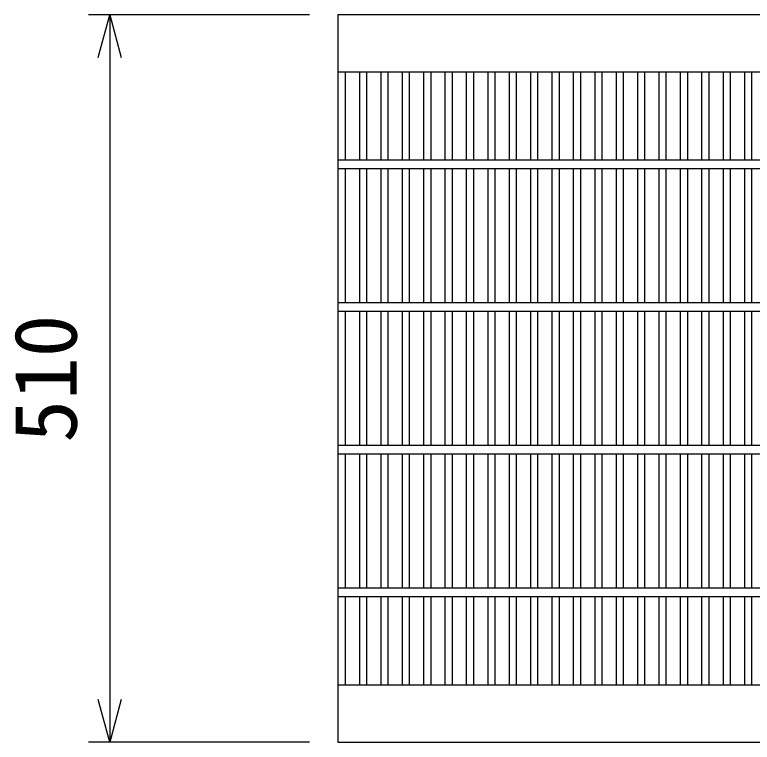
# Model space of a CAD drawing. Units: millimetres, scale not verified. Extents: x -25200 to 25200, y -8910 to 8910.
# Drawn here: x -7103 to -6586, y -4055 to -3545 of the extents above; entities that cross this region are included whole.
import ezdxf
from ezdxf.enums import TextEntityAlignment as Align

# ---------------------------------------------------------------- set-up
doc = ezdxf.new("R2010")
doc.units = ezdxf.units.MM
doc.header["$LTSCALE"] = 30
doc.layers.add('0-0_DIM', color=7, linetype='Continuous', lineweight=25)
doc.layers.add('0-2_HATCH', color=6, linetype='Continuous', lineweight=25)
doc.styles.add('ＭＳ ゴシック', font='')
doc.styles.get('ＭＳ ゴシック').set_extended_font_data('MS Gothic')

msp = doc.modelspace()

# ---------------------------------------------------------------- linework, layer by layer
at = {"layer": '0-0_DIM'}
for p, q in [((-6896.52, -3545.01), (-7051.52, -3545.01)), ((-7036.52, -3545.01), (-7036.52, -4055.01)), ((-6896.52, -4055.01), (-7051.52, -4055.01))]:
    msp.add_line(p, q, dxfattribs=at)
for points in [[(-7044.56, -3575.01), (-7036.52, -3545.01), (-7028.48, -3575.01)], [(-7028.48, -4025.01), (-7036.52, -4055.01), (-7044.56, -4025.01)]]:
    msp.add_lwpolyline(points, dxfattribs=at)
at = {"layer": '0-2_HATCH'}
for p, q in [((-6876.52, -3585.01), (-5881.52, -3585.01)), ((-6871.52, -3585.01), (-6871.52, -3647.01)), ((-6861.52, -3585.01), (-6861.52, -3647.01)), ((-6856.52, -3585.01), (-6856.52, -3647.01)), ((-6846.52, -3585.01), (-6846.52, -3647.01)), ((-6841.52, -3585.01), (-6841.52, -3647.01)), ((-6831.52, -3585.01), (-6831.52, -3647.01)), ((-6826.52, -3585.01), (-6826.52, -3647.01)), ((-6816.52, -3585.01), (-6816.52, -3647.01)), ((-6811.52, -3585.01), (-6811.52, -3647.01)), ((-6801.52, -3585.01), (-6801.52, -3647.01)), ((-6796.52, -3585.01), (-6796.52, -3647.01)), ((-6786.52, -3585.01), (-6786.52, -3647.01)), ((-6781.52, -3585.01), (-6781.52, -3647.01)), ((-6771.52, -3585.01), (-6771.52, -3647.01)), ((-6766.52, -3585.01), (-6766.52, -3647.01)), ((-6756.52, -3585.01), (-6756.52, -3647.01)), ((-6751.52, -3585.01), (-6751.52, -3647.01)), ((-6741.52, -3585.01), (-6741.52, -3647.01)), ((-6736.52, -3585.01), (-6736.52, -3647.01)), ((-6726.52, -3585.01), (-6726.52, -3647.01)), ((-6721.52, -3585.01), (-6721.52, -3647.01)), ((-6711.52, -3585.01), (-6711.52, -3647.01)), ((-6706.52, -3585.01), (-6706.52, -3647.01)), ((-6696.52, -3585.01), (-6696.52, -3647.01)), ((-6691.52, -3585.01), (-6691.52, -3647.01)), ((-6681.52, -3585.01), (-6681.52, -3647.01)), ((-6676.52, -3585.01), (-6676.52, -3647.01)), ((-6666.52, -3585.01), (-6666.52, -3647.01)), ((-6661.52, -3585.01), (-6661.52, -3647.01)), ((-6651.52, -3585.01), (-6651.52, -3647.01)), ((-6646.52, -3585.01), (-6646.52, -3647.01)), ((-6636.52, -3585.01), (-6636.52, -3647.01)), ((-6631.52, -3585.01), (-6631.52, -3647.01)), ((-6621.52, -3585.01), (-6621.52, -3647.01)), ((-6616.52, -3585.01), (-6616.52, -3647.01)), ((-6606.52, -3585.01), (-6606.52, -3647.01)), ((-6601.52, -3585.01), (-6601.52, -3647.01)), ((-6591.52, -3585.01), (-6591.52, -3647.01)), ((-6586.52, -3585.01), (-6586.52, -3647.01)), ((-5881.52, -3647.01), (-6876.52, -3647.01)), ((-5881.52, -3653.01), (-6876.52, -3653.01)), ((-6871.52, -3653.01), (-6871.52, -3747.01)), ((-6861.52, -3653.01), (-6861.52, -3747.01)), ((-6856.52, -3653.01), (-6856.52, -3747.01)), ((-6846.52, -3653.01), (-6846.52, -3747.01)), ((-6841.52, -3653.01), (-6841.52, -3747.01)), ((-6831.52, -3653.01), (-6831.52, -3747.01)), ((-6826.52, -3653.01), (-6826.52, -3747.01)), ((-6816.52, -3653.01), (-6816.52, -3747.01)), ((-6811.52, -3653.01), (-6811.52, -3747.01)), ((-6801.52, -3653.01), (-6801.52, -3747.01)), ((-6796.52, -3653.01), (-6796.52, -3747.01)), ((-6786.52, -3653.01), (-6786.52, -3747.01)), ((-6781.52, -3653.01), (-6781.52, -3747.01)), ((-6771.52, -3653.01), (-6771.52, -3747.01)), ((-6766.52, -3653.01), (-6766.52, -3747.01)), ((-6756.52, -3653.01), (-6756.52, -3747.01)), ((-6751.52, -3653.01), (-6751.52, -3747.01)), ((-6741.52, -3653.01), (-6741.52, -3747.01)), ((-6736.52, -3653.01), (-6736.52, -3747.01)), ((-6726.52, -3653.01), (-6726.52, -3747.01)), ((-6721.52, -3653.01), (-6721.52, -3747.01)), ((-6711.52, -3653.01), (-6711.52, -3747.01)), ((-6706.52, -3653.01), (-6706.52, -3747.01)), ((-6696.52, -3653.01), (-6696.52, -3747.01)), ((-6691.52, -3653.01), (-6691.52, -3747.01)), ((-6681.52, -3653.01), (-6681.52, -3747.01)), ((-6676.52, -3653.01), (-6676.52, -3747.01)), ((-6666.52, -3653.01), (-6666.52, -3747.01)), ((-6661.52, -3653.01), (-6661.52, -3747.01)), ((-6651.52, -3653.01), (-6651.52, -3747.01)), ((-6646.52, -3653.01), (-6646.52, -3747.01)), ((-6636.52, -3653.01), (-6636.52, -3747.01)), ((-6631.52, -3653.01), (-6631.52, -3747.01)), ((-6621.52, -3653.01), (-6621.52, -3747.01)), ((-6616.52, -3653.01), (-6616.52, -3747.01)), ((-6606.52, -3653.01), (-6606.52, -3747.01)), ((-6601.52, -3653.01), (-6601.52, -3747.01)), ((-6591.52, -3653.01), (-6591.52, -3747.01)), ((-6586.52, -3653.01), (-6586.52, -3747.01)), ((-5881.52, -3747.01), (-6876.52, -3747.01)), ((-5881.52, -3753.01), (-6876.52, -3753.01)), ((-6871.52, -3753.01), (-6871.52, -3847.01)), ((-6861.52, -3753.01), (-6861.52, -3847.01)), ((-6856.52, -3753.01), (-6856.52, -3847.01)), ((-6846.52, -3753.01), (-6846.52, -3847.01)), ((-6841.52, -3753.01), (-6841.52, -3847.01)), ((-6831.52, -3753.01), (-6831.52, -3847.01)), ((-6826.52, -3753.01), (-6826.52, -3847.01)), ((-6816.52, -3753.01), (-6816.52, -3847.01)), ((-6811.52, -3753.01), (-6811.52, -3847.01)), ((-6801.52, -3753.01), (-6801.52, -3847.01)), ((-6796.52, -3753.01), (-6796.52, -3847.01)), ((-6786.52, -3753.01), (-6786.52, -3847.01)), ((-6781.52, -3753.01), (-6781.52, -3847.01)), ((-6771.52, -3753.01), (-6771.52, -3847.01)), ((-6766.52, -3753.01), (-6766.52, -3847.01)), ((-6756.52, -3753.01), (-6756.52, -3847.01)), ((-6751.52, -3753.01), (-6751.52, -3847.01)), ((-6741.52, -3753.01), (-6741.52, -3847.01)), ((-6736.52, -3753.01), (-6736.52, -3847.01)), ((-6726.52, -3753.01), (-6726.52, -3847.01)), ((-6721.52, -3753.01), (-6721.52, -3847.01)), ((-6711.52, -3753.01), (-6711.52, -3847.01)), ((-6706.52, -3753.01), (-6706.52, -3847.01)), ((-6696.52, -3753.01), (-6696.52, -3847.01)), ((-6691.52, -3753.01), (-6691.52, -3847.01)), ((-6681.52, -3753.01), (-6681.52, -3847.01)), ((-6676.52, -3753.01), (-6676.52, -3847.01)), ((-6666.52, -3753.01), (-6666.52, -3847.01)), ((-6661.52, -3753.01), (-6661.52, -3847.01)), ((-6651.52, -3753.01), (-6651.52, -3847.01)), ((-6646.52, -3753.01), (-6646.52, -3847.01)), ((-6636.52, -3753.01), (-6636.52, -3847.01)), ((-6631.52, -3753.01), (-6631.52, -3847.01)), ((-6621.52, -3753.01), (-6621.52, -3847.01)), ((-6616.52, -3753.01), (-6616.52, -3847.01)), ((-6606.52, -3753.01), (-6606.52, -3847.01)), ((-6601.52, -3753.01), (-6601.52, -3847.01)), ((-6591.52, -3753.01), (-6591.52, -3847.01)), ((-6586.52, -3753.01), (-6586.52, -3847.01)), ((-5881.52, -3847.01), (-6876.52, -3847.01)), ((-5881.52, -3853.01), (-6876.52, -3853.01)), ((-6871.52, -3853.01), (-6871.52, -3947.01)), ((-6861.52, -3853.01), (-6861.52, -3947.01)), ((-6856.52, -3853.01), (-6856.52, -3947.01)), ((-6846.52, -3853.01), (-6846.52, -3947.01)), ((-6841.52, -3853.01), (-6841.52, -3947.01)), ((-6831.52, -3853.01), (-6831.52, -3947.01)), ((-6826.52, -3853.01), (-6826.52, -3947.01)), ((-6816.52, -3853.01), (-6816.52, -3947.01)), ((-6811.52, -3853.01), (-6811.52, -3947.01)), ((-6801.52, -3853.01), (-6801.52, -3947.01)), ((-6796.52, -3853.01), (-6796.52, -3947.01)), ((-6786.52, -3853.01), (-6786.52, -3947.01)), ((-6781.52, -3853.01), (-6781.52, -3947.01)), ((-6771.52, -3853.01), (-6771.52, -3947.01)), ((-6766.52, -3853.01), (-6766.52, -3947.01)), ((-6756.52, -3853.01), (-6756.52, -3947.01)), ((-6751.52, -3853.01), (-6751.52, -3947.01)), ((-6741.52, -3853.01), (-6741.52, -3947.01)), ((-6736.52, -3853.01), (-6736.52, -3947.01)), ((-6726.52, -3853.01), (-6726.52, -3947.01)), ((-6721.52, -3853.01), (-6721.52, -3947.01)), ((-6711.52, -3853.01), (-6711.52, -3947.01)), ((-6706.52, -3853.01), (-6706.52, -3947.01)), ((-6696.52, -3853.01), (-6696.52, -3947.01)), ((-6691.52, -3853.01), (-6691.52, -3947.01)), ((-6681.52, -3853.01), (-6681.52, -3947.01)), ((-6676.52, -3853.01), (-6676.52, -3947.01)), ((-6666.52, -3853.01), (-6666.52, -3947.01)), ((-6661.52, -3853.01), (-6661.52, -3947.01)), ((-6651.52, -3853.01), (-6651.52, -3947.01)), ((-6646.52, -3853.01), (-6646.52, -3947.01)), ((-6636.52, -3853.01), (-6636.52, -3947.01)), ((-6631.52, -3853.01), (-6631.52, -3947.01)), ((-6621.52, -3853.01), (-6621.52, -3947.01)), ((-6616.52, -3853.01), (-6616.52, -3947.01)), ((-6606.52, -3853.01), (-6606.52, -3947.01)), ((-6601.52, -3853.01), (-6601.52, -3947.01)), ((-6591.52, -3853.01), (-6591.52, -3947.01)), ((-6586.52, -3853.01), (-6586.52, -3947.01)), ((-5881.52, -3947.01), (-6876.52, -3947.01)), ((-5881.52, -3953.01), (-6876.52, -3953.01)), ((-6871.52, -3953.01), (-6871.52, -4015.01)), ((-6861.52, -3953.01), (-6861.52, -4015.01)), ((-6856.52, -3953.01), (-6856.52, -4015.01)), ((-6846.52, -3953.01), (-6846.52, -4015.01)), ((-6841.52, -3953.01), (-6841.52, -4015.01)), ((-6831.52, -3953.01), (-6831.52, -4015.01)), ((-6826.52, -3953.01), (-6826.52, -4015.01)), ((-6816.52, -3953.01), (-6816.52, -4015.01)), ((-6811.52, -3953.01), (-6811.52, -4015.01)), ((-6801.52, -3953.01), (-6801.52, -4015.01)), ((-6796.52, -3953.01), (-6796.52, -4015.01)), ((-6786.52, -3953.01), (-6786.52, -4015.01)), ((-6781.52, -3953.01), (-6781.52, -4015.01)), ((-6771.52, -3953.01), (-6771.52, -4015.01)), ((-6766.52, -3953.01), (-6766.52, -4015.01)), ((-6756.52, -3953.01), (-6756.52, -4015.01)), ((-6751.52, -3953.01), (-6751.52, -4015.01)), ((-6741.52, -3953.01), (-6741.52, -4015.01)), ((-6736.52, -3953.01), (-6736.52, -4015.01)), ((-6726.52, -3953.01), (-6726.52, -4015.01)), ((-6721.52, -3953.01), (-6721.52, -4015.01)), ((-6711.52, -3953.01), (-6711.52, -4015.01)), ((-6706.52, -3953.01), (-6706.52, -4015.01)), ((-6696.52, -3953.01), (-6696.52, -4015.01)), ((-6691.52, -3953.01), (-6691.52, -4015.01)), ((-6681.52, -3953.01), (-6681.52, -4015.01)), ((-6676.52, -3953.01), (-6676.52, -4015.01)), ((-6666.52, -3953.01), (-6666.52, -4015.01)), ((-6661.52, -3953.01), (-6661.52, -4015.01)), ((-6651.52, -3953.01), (-6651.52, -4015.01)), ((-6646.52, -3953.01), (-6646.52, -4015.01)), ((-6636.52, -3953.01), (-6636.52, -4015.01)), ((-6631.52, -3953.01), (-6631.52, -4015.01)), ((-6621.52, -3953.01), (-6621.52, -4015.01)), ((-6616.52, -3953.01), (-6616.52, -4015.01)), ((-6606.52, -3953.01), (-6606.52, -4015.01)), ((-6601.52, -3953.01), (-6601.52, -4015.01)), ((-6591.52, -3953.01), (-6591.52, -4015.01)), ((-6586.52, -3953.01), (-6586.52, -4015.01)), ((-5881.52, -4015.01), (-6876.52, -4015.01))]:
    msp.add_line(p, q, dxfattribs=at)
msp.add_lwpolyline([(-6876.52, -3545.01), (-6876.52, -4055.01), (-5881.52, -4055.01), (-5881.52, -3545.01)], close=True, dxfattribs=at)

# ---------------------------------------------------------------- texts
at = {"layer": '0-0_DIM', "style": 'ＭＳ ゴシック'}
msp.add_text('510', height=43.99, rotation=90, dxfattribs=at).set_placement((-7046.52, -3845.01), align=Align.BOTTOM_LEFT)

doc.saveas('drawing.dxf')
